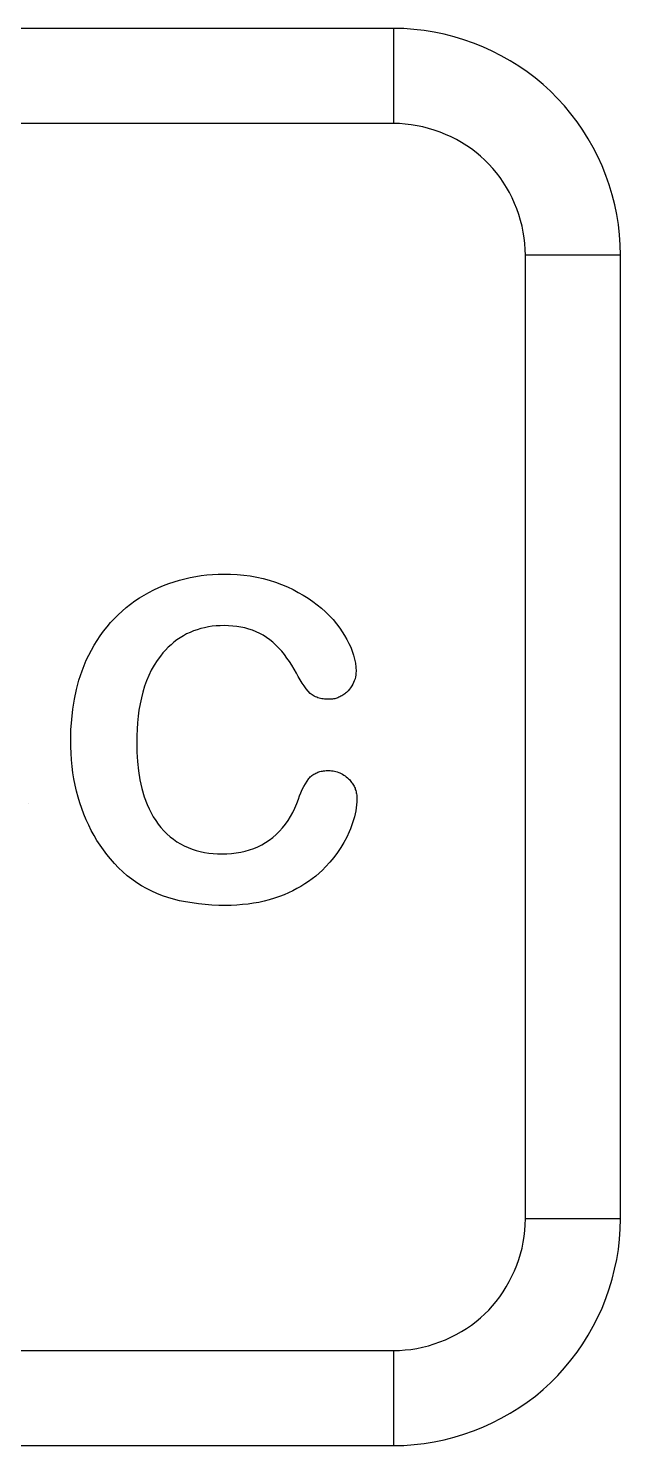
# Model space of a CAD drawing. Extents: x 0 to 290, y 0 to 931.
# Drawn here: x 188.58 to 192.75, y 804.02 to 814.02 of the extents above; entities that cross this region are included whole.
import ezdxf

# ---------------------------------------------------------------- set-up
doc = ezdxf.new("R2010")
doc.units = 0
doc.layers.add('-15N-THT. THIẾT BỊ ĐÓNG MỞ', color=40, linetype='CONTINUOUS')

# ---------------------------------------------------------------- blocks, each defined once
blk = doc.blocks.new('06 - N - SC VSD ATV630D55~D90N4')
at = {"layer": '-15N-THT. THIẾT BỊ ĐÓNG MỞ'}
for p, q in [((46.15, 348.32), (39.35, 348.32)), ((46.222, 348.318), (46.15, 348.32)), ((46.15, 348.32), (46.15, 348.304)), ((46.293, 348.313), (46.222, 348.318)), ((46.365, 348.305), (46.293, 348.313)), ((46.15, 348.304), (46.15, 348.285)), ((46.15, 348.285), (46.15, 348.262)), ((46.15, 348.262), (46.15, 348.237)), ((46.15, 348.237), (46.15, 348.208)), ((46.436, 348.293), (46.365, 348.305)), ((46.506, 348.278), (46.436, 348.293)), ((46.576, 348.261), (46.506, 348.278)), ((46.645, 348.24), (46.576, 348.261)), ((46.712, 348.216), (46.645, 348.24)), ((46.779, 348.189), (46.712, 348.216)), ((46.15, 348.208), (46.15, 348.177)), ((46.15, 348.177), (46.15, 348.143)), ((46.15, 348.143), (46.15, 348.106)), ((46.844, 348.159), (46.779, 348.189)), ((46.908, 348.127), (46.844, 348.159)), ((46.971, 348.092), (46.908, 348.127)), ((46.15, 348.106), (46.15, 348.068)), ((46.15, 348.068), (46.15, 348.027)), ((46.15, 348.027), (46.15, 347.984)), ((47.032, 348.054), (46.971, 348.092)), ((47.091, 348.013), (47.032, 348.054)), ((47.148, 347.97), (47.091, 348.013)), ((46.15, 347.984), (46.15, 347.939)), ((46.15, 347.939), (46.15, 347.893)), ((47.203, 347.925), (47.148, 347.97)), ((47.255, 347.877), (47.203, 347.925)), ((46.15, 347.893), (46.149, 347.846)), ((46.149, 347.846), (46.149, 347.798)), ((47.306, 347.826), (47.255, 347.877)), ((47.354, 347.774), (47.306, 347.826)), ((46.149, 347.798), (46.149, 347.749)), ((46.149, 347.749), (46.149, 347.699)), ((47.4, 347.718), (47.354, 347.774)), ((47.443, 347.661), (47.4, 347.718)), ((46.149, 347.649), (39.35, 347.649)), ((46.149, 347.699), (46.149, 347.649)), ((46.192, 347.648), (46.149, 347.649)), ((46.232, 347.645), (46.192, 347.648)), ((46.273, 347.64), (46.232, 347.645)), ((46.315, 347.633), (46.273, 347.64)), ((46.356, 347.625), (46.315, 347.633)), ((46.396, 347.614), (46.356, 347.625)), ((46.437, 347.602), (46.396, 347.614)), ((47.484, 347.602), (47.443, 347.661)), ((46.477, 347.588), (46.437, 347.602)), ((46.516, 347.572), (46.477, 347.588)), ((46.555, 347.554), (46.516, 347.572)), ((46.593, 347.535), (46.555, 347.554)), ((46.629, 347.514), (46.593, 347.535)), ((46.665, 347.492), (46.629, 347.514)), ((47.522, 347.541), (47.484, 347.602)), ((47.557, 347.479), (47.522, 347.541)), ((46.699, 347.469), (46.665, 347.492)), ((46.732, 347.444), (46.699, 347.469)), ((46.763, 347.418), (46.732, 347.444)), ((46.793, 347.391), (46.763, 347.418)), ((47.589, 347.415), (47.557, 347.479)), ((47.619, 347.349), (47.589, 347.415)), ((46.821, 347.362), (46.793, 347.391)), ((46.849, 347.332), (46.821, 347.362)), ((46.875, 347.301), (46.849, 347.332)), ((47.646, 347.282), (47.619, 347.349)), ((46.9, 347.268), (46.875, 347.301)), ((46.923, 347.234), (46.9, 347.268)), ((46.945, 347.198), (46.923, 347.234)), ((47.67, 347.215), (47.646, 347.282)), ((47.691, 347.146), (47.67, 347.215)), ((46.966, 347.161), (46.945, 347.198)), ((46.985, 347.124), (46.966, 347.161)), ((47.003, 347.085), (46.985, 347.124)), ((47.709, 347.076), (47.691, 347.146)), ((47.018, 347.046), (47.003, 347.085)), ((47.032, 347.006), (47.018, 347.046)), ((47.723, 347.006), (47.709, 347.076)), ((47.045, 346.965), (47.032, 347.006)), ((47.055, 346.924), (47.045, 346.965)), ((47.064, 346.883), (47.055, 346.924)), ((47.735, 346.935), (47.723, 347.006)), ((47.743, 346.864), (47.735, 346.935)), ((47.071, 346.842), (47.064, 346.883)), ((47.075, 346.801), (47.071, 346.842)), ((47.748, 346.792), (47.743, 346.864)), ((47.078, 346.76), (47.075, 346.801)), ((47.079, 346.72), (47.078, 346.76)), ((47.129, 346.72), (47.079, 346.72)), ((47.079, 339.921), (47.079, 346.72)), ((47.228, 346.72), (47.129, 346.72)), ((47.276, 346.72), (47.228, 346.72)), ((47.323, 346.72), (47.276, 346.72)), ((47.369, 346.72), (47.323, 346.72)), ((47.457, 346.72), (47.369, 346.72)), ((47.498, 346.72), (47.457, 346.72)), ((47.573, 346.72), (47.498, 346.72)), ((47.607, 346.72), (47.573, 346.72)), ((47.715, 346.72), (47.607, 346.72)), ((47.734, 346.72), (47.715, 346.72)), ((47.75, 346.72), (47.734, 346.72)), ((47.75, 346.72), (47.748, 346.792)), ((47.75, 339.92), (47.75, 346.72)), ((44.566, 344.403), (44.603, 344.416)), ((44.603, 344.416), (44.64, 344.427)), ((44.64, 344.427), (44.678, 344.437)), ((44.678, 344.437), (44.716, 344.446)), ((44.716, 344.446), (44.755, 344.453)), ((44.755, 344.453), (44.794, 344.459)), ((44.794, 344.459), (44.833, 344.464)), ((44.833, 344.464), (44.873, 344.467)), ((44.873, 344.467), (44.913, 344.469)), ((44.913, 344.469), (44.953, 344.47)), ((44.953, 344.47), (45.001, 344.469)), ((44.953, 344.47), (44.953, 344.47)), ((45.001, 344.469), (45.048, 344.467)), ((45.048, 344.467), (45.094, 344.462)), ((45.094, 344.462), (45.14, 344.456)), ((45.14, 344.456), (45.186, 344.448)), ((45.186, 344.448), (45.23, 344.438)), ((45.23, 344.438), (45.274, 344.426)), ((45.274, 344.426), (45.318, 344.412)), ((45.318, 344.412), (45.36, 344.397)), ((44.359, 344.301), (44.391, 344.321)), ((44.391, 344.321), (44.425, 344.34)), ((44.425, 344.34), (44.459, 344.358)), ((44.459, 344.358), (44.494, 344.374)), ((44.494, 344.374), (44.529, 344.389)), ((44.529, 344.389), (44.566, 344.403)), ((44.529, 344.389), (44.529, 344.389)), ((45.36, 344.397), (45.401, 344.379)), ((45.401, 344.379), (45.442, 344.36)), ((45.442, 344.36), (45.478, 344.34)), ((45.442, 344.36), (45.442, 344.36)), ((45.478, 344.34), (45.513, 344.32)), ((45.513, 344.32), (45.547, 344.299)), ((44.237, 344.208), (44.266, 344.233)), ((44.266, 344.233), (44.296, 344.257)), ((44.296, 344.257), (44.327, 344.28)), ((44.327, 344.28), (44.359, 344.301)), ((45.547, 344.299), (45.58, 344.276)), ((45.58, 344.276), (45.611, 344.253)), ((45.611, 344.253), (45.642, 344.228)), ((45.642, 344.228), (45.67, 344.202)), ((44.13, 344.097), (44.155, 344.127)), ((44.155, 344.127), (44.182, 344.155)), ((44.182, 344.155), (44.209, 344.182)), ((44.182, 344.155), (44.182, 344.155)), ((44.209, 344.182), (44.237, 344.208)), ((45.67, 344.202), (45.698, 344.176)), ((45.698, 344.176), (45.723, 344.148)), ((45.723, 344.148), (45.748, 344.119)), ((45.748, 344.119), (45.77, 344.089)), ((44.06, 344.002), (44.082, 344.034)), ((44.082, 344.034), (44.105, 344.066)), ((44.105, 344.066), (44.13, 344.097)), ((44.645, 344.02), (44.623, 344.005)), ((44.668, 344.034), (44.645, 344.02)), ((44.691, 344.047), (44.668, 344.034)), ((44.715, 344.058), (44.691, 344.047)), ((44.74, 344.068), (44.715, 344.058)), ((44.765, 344.077), (44.74, 344.068)), ((44.791, 344.085), (44.765, 344.077)), ((44.818, 344.091), (44.791, 344.085)), ((44.845, 344.097), (44.818, 344.091)), ((44.872, 344.101), (44.845, 344.097)), ((44.9, 344.104), (44.872, 344.101)), ((44.928, 344.105), (44.9, 344.104)), ((44.956, 344.106), (44.928, 344.105)), ((44.986, 344.105), (44.956, 344.106)), ((44.956, 344.106), (44.956, 344.106)), ((45.016, 344.103), (44.986, 344.105)), ((45.045, 344.1), (45.016, 344.103)), ((45.074, 344.096), (45.045, 344.1)), ((45.102, 344.09), (45.074, 344.096)), ((45.129, 344.082), (45.102, 344.09)), ((45.156, 344.073), (45.129, 344.082)), ((45.182, 344.063), (45.156, 344.073)), ((45.207, 344.051), (45.182, 344.063)), ((45.231, 344.038), (45.207, 344.051)), ((45.254, 344.023), (45.231, 344.038)), ((45.277, 344.006), (45.254, 344.023)), ((45.254, 344.023), (45.254, 344.023)), ((45.77, 344.089), (45.788, 344.062)), ((45.77, 344.089), (45.77, 344.089)), ((45.788, 344.062), (45.805, 344.035)), ((45.805, 344.035), (45.821, 344.008)), ((44.001, 343.898), (44.02, 343.933)), ((44.02, 343.933), (44.039, 343.968)), ((44.039, 343.968), (44.06, 344.002)), ((44.524, 343.913), (44.506, 343.891)), ((44.542, 343.933), (44.524, 343.913)), ((44.561, 343.953), (44.542, 343.933)), ((44.581, 343.971), (44.561, 343.953)), ((44.601, 343.989), (44.581, 343.971)), ((44.623, 344.005), (44.601, 343.989)), ((45.299, 343.988), (45.277, 344.006)), ((45.32, 343.968), (45.299, 343.988)), ((45.341, 343.947), (45.32, 343.968)), ((45.361, 343.925), (45.341, 343.947)), ((45.38, 343.902), (45.361, 343.925)), ((45.821, 344.008), (45.835, 343.98)), ((45.835, 343.98), (45.848, 343.953)), ((45.848, 343.953), (45.859, 343.925)), ((45.859, 343.925), (45.868, 343.897)), ((43.954, 343.787), (43.968, 343.824)), ((43.968, 343.824), (43.984, 343.861)), ((43.984, 343.861), (44.001, 343.898)), ((44.462, 343.826), (44.442, 343.791)), ((44.483, 343.859), (44.462, 343.826)), ((44.506, 343.891), (44.483, 343.859)), ((44.506, 343.891), (44.506, 343.891)), ((45.398, 343.877), (45.38, 343.902)), ((45.416, 343.852), (45.398, 343.877)), ((45.433, 343.826), (45.416, 343.852)), ((45.449, 343.799), (45.433, 343.826)), ((45.868, 343.897), (45.875, 343.869)), ((45.875, 343.869), (45.881, 343.841)), ((45.881, 343.841), (45.884, 343.813)), ((45.884, 343.813), (45.885, 343.785)), ((43.914, 343.654), (43.932, 343.721)), ((43.932, 343.721), (43.954, 343.787)), ((43.954, 343.787), (43.954, 343.787)), ((44.409, 343.717), (44.395, 343.678)), ((44.425, 343.755), (44.409, 343.717)), ((44.442, 343.791), (44.425, 343.755)), ((45.465, 343.771), (45.449, 343.799)), ((45.478, 343.747), (45.465, 343.771)), ((45.465, 343.771), (45.465, 343.771)), ((45.492, 343.723), (45.478, 343.747)), ((45.505, 343.701), (45.492, 343.723)), ((45.873, 343.717), (45.868, 343.705)), ((45.878, 343.73), (45.873, 343.717)), ((45.881, 343.744), (45.878, 343.73)), ((45.883, 343.757), (45.881, 343.744)), ((45.884, 343.771), (45.883, 343.757)), ((45.885, 343.785), (45.884, 343.771)), ((45.885, 343.785), (45.885, 343.785)), ((43.9, 343.586), (43.914, 343.654)), ((44.383, 343.637), (44.372, 343.596)), ((44.395, 343.678), (44.383, 343.637)), ((45.519, 343.68), (45.505, 343.701)), ((45.534, 343.66), (45.519, 343.68)), ((45.548, 343.643), (45.534, 343.66)), ((45.562, 343.628), (45.548, 343.643)), ((45.569, 343.622), (45.562, 343.628)), ((45.562, 343.628), (45.562, 343.628)), ((45.576, 343.617), (45.569, 343.622)), ((45.583, 343.612), (45.576, 343.617)), ((45.591, 343.607), (45.583, 343.612)), ((45.786, 343.61), (45.779, 343.607)), ((45.793, 343.615), (45.786, 343.61)), ((45.799, 343.619), (45.793, 343.615)), ((45.806, 343.624), (45.799, 343.619)), ((45.812, 343.629), (45.806, 343.624)), ((45.818, 343.635), (45.812, 343.629)), ((45.824, 343.64), (45.818, 343.635)), ((45.829, 343.646), (45.824, 343.64)), ((45.839, 343.657), (45.829, 343.646)), ((45.829, 343.646), (45.829, 343.646)), ((45.847, 343.668), (45.839, 343.657)), ((45.855, 343.68), (45.847, 343.668)), ((45.862, 343.692), (45.855, 343.68)), ((45.868, 343.705), (45.862, 343.692)), ((43.881, 343.444), (43.889, 343.516)), ((43.889, 343.516), (43.9, 343.586)), ((44.355, 343.51), (44.349, 343.466)), ((44.363, 343.553), (44.355, 343.51)), ((44.372, 343.596), (44.363, 343.553)), ((45.599, 343.603), (45.591, 343.607)), ((45.608, 343.6), (45.599, 343.603)), ((45.617, 343.597), (45.608, 343.6)), ((45.626, 343.594), (45.617, 343.597)), ((45.635, 343.592), (45.626, 343.594)), ((45.645, 343.59), (45.635, 343.592)), ((45.654, 343.589), (45.645, 343.59)), ((45.664, 343.588), (45.654, 343.589)), ((45.675, 343.587), (45.664, 343.588)), ((45.685, 343.586), (45.675, 343.587)), ((45.695, 343.586), (45.685, 343.586)), ((45.703, 343.586), (45.695, 343.586)), ((45.695, 343.586), (45.695, 343.586)), ((45.711, 343.587), (45.703, 343.586)), ((45.719, 343.588), (45.711, 343.587)), ((45.727, 343.589), (45.719, 343.588)), ((45.735, 343.59), (45.727, 343.589)), ((45.743, 343.592), (45.735, 343.59)), ((45.75, 343.594), (45.743, 343.592)), ((45.758, 343.597), (45.75, 343.594)), ((45.765, 343.6), (45.758, 343.597)), ((45.772, 343.603), (45.765, 343.6)), ((45.779, 343.607), (45.772, 343.603)), ((43.876, 343.371), (43.881, 343.444)), ((44.345, 343.421), (44.342, 343.375)), ((44.349, 343.466), (44.345, 343.421)), ((43.875, 343.298), (43.876, 343.371)), ((44.34, 343.329), (44.339, 343.282)), ((44.342, 343.375), (44.34, 343.329)), ((43.875, 343.251), (43.875, 343.298)), ((43.875, 343.298), (43.875, 343.298)), ((43.877, 343.205), (43.875, 343.251)), ((44.339, 343.282), (44.341, 343.214)), ((44.339, 343.282), (44.339, 343.282)), ((44.341, 343.214), (44.345, 343.147)), ((43.88, 343.159), (43.877, 343.205)), ((43.884, 343.113), (43.88, 343.159)), ((43.89, 343.068), (43.884, 343.113)), ((44.345, 343.147), (44.352, 343.081)), ((43.897, 343.024), (43.89, 343.068)), ((43.906, 342.98), (43.897, 343.024)), ((44.352, 343.081), (44.362, 343.018)), ((44.362, 343.018), (44.375, 342.957)), ((45.54, 343.009), (45.553, 343.027)), ((45.553, 343.027), (45.558, 343.032)), ((45.553, 343.027), (45.553, 343.027)), ((45.558, 343.032), (45.563, 343.038)), ((45.563, 343.038), (45.568, 343.043)), ((45.568, 343.043), (45.574, 343.048)), ((45.574, 343.048), (45.58, 343.053)), ((45.58, 343.053), (45.587, 343.057)), ((45.587, 343.057), (45.594, 343.061)), ((45.594, 343.061), (45.601, 343.065)), ((45.601, 343.065), (45.608, 343.068)), ((45.608, 343.068), (45.616, 343.071)), ((45.616, 343.071), (45.623, 343.074)), ((45.623, 343.074), (45.631, 343.076)), ((45.631, 343.076), (45.64, 343.078)), ((45.64, 343.078), (45.648, 343.08)), ((45.648, 343.08), (45.657, 343.081)), ((45.657, 343.081), (45.665, 343.082)), ((45.665, 343.082), (45.674, 343.083)), ((45.674, 343.083), (45.683, 343.083)), ((45.683, 343.083), (45.692, 343.083)), ((45.692, 343.083), (45.703, 343.083)), ((45.692, 343.083), (45.692, 343.083)), ((45.703, 343.083), (45.713, 343.082)), ((45.713, 343.082), (45.723, 343.081)), ((45.723, 343.081), (45.733, 343.079)), ((45.733, 343.079), (45.743, 343.077)), ((45.743, 343.077), (45.753, 343.074)), ((45.753, 343.074), (45.763, 343.07)), ((45.763, 343.07), (45.772, 343.066)), ((45.772, 343.066), (45.781, 343.062)), ((45.781, 343.062), (45.79, 343.057)), ((45.79, 343.057), (45.799, 343.051)), ((45.799, 343.051), (45.808, 343.046)), ((45.808, 343.046), (45.816, 343.039)), ((45.816, 343.039), (45.824, 343.032)), ((45.824, 343.032), (45.832, 343.025)), ((45.832, 343.025), (45.838, 343.019)), ((45.832, 343.025), (45.832, 343.025)), ((45.838, 343.019), (45.843, 343.013)), ((45.843, 343.013), (45.849, 343.007)), ((43.915, 342.938), (43.906, 342.98)), ((43.906, 342.98), (43.906, 342.98)), ((43.926, 342.896), (43.915, 342.938)), ((44.375, 342.957), (44.392, 342.898)), ((45.487, 342.905), (45.496, 342.927)), ((45.496, 342.927), (45.506, 342.949)), ((45.506, 342.949), (45.517, 342.97)), ((45.517, 342.97), (45.528, 342.99)), ((45.528, 342.99), (45.54, 343.009)), ((45.849, 343.007), (45.854, 343)), ((45.854, 343), (45.859, 342.994)), ((45.859, 342.994), (45.863, 342.987)), ((45.863, 342.987), (45.867, 342.98)), ((45.867, 342.98), (45.871, 342.973)), ((45.871, 342.973), (45.875, 342.965)), ((45.875, 342.965), (45.878, 342.958)), ((45.878, 342.958), (45.88, 342.95)), ((45.88, 342.95), (45.883, 342.942)), ((45.883, 342.942), (45.885, 342.934)), ((45.885, 342.934), (45.887, 342.926)), ((45.887, 342.926), (45.888, 342.918)), ((45.888, 342.918), (45.89, 342.909)), ((43.576, 342.849), (43.576, 342.849)), ((43.938, 342.855), (43.926, 342.896)), ((43.952, 342.815), (43.938, 342.855)), ((43.967, 342.775), (43.952, 342.815)), ((44.392, 342.898), (44.413, 342.843)), ((44.413, 342.843), (44.426, 342.813)), ((44.413, 342.843), (44.413, 342.843)), ((44.426, 342.813), (44.441, 342.784)), ((45.439, 342.788), (45.454, 342.818)), ((45.454, 342.818), (45.467, 342.85)), ((45.467, 342.85), (45.479, 342.882)), ((45.479, 342.882), (45.487, 342.905)), ((45.479, 342.882), (45.479, 342.882)), ((45.887, 342.821), (45.883, 342.8)), ((45.889, 342.842), (45.887, 342.821)), ((45.891, 342.863), (45.889, 342.842)), ((45.89, 342.909), (45.89, 342.901)), ((45.89, 342.901), (45.891, 342.893)), ((45.891, 342.893), (45.891, 342.884)), ((45.891, 342.884), (45.891, 342.863)), ((45.891, 342.884), (45.891, 342.884)), ((43.983, 342.736), (43.967, 342.775)), ((44.001, 342.697), (43.983, 342.736)), ((44.441, 342.784), (44.456, 342.757)), ((44.456, 342.757), (44.473, 342.73)), ((44.473, 342.73), (44.491, 342.705)), ((45.387, 342.704), (45.406, 342.731)), ((45.406, 342.731), (45.423, 342.759)), ((45.423, 342.759), (45.439, 342.788)), ((45.861, 342.714), (45.854, 342.693)), ((45.868, 342.736), (45.861, 342.714)), ((45.874, 342.757), (45.868, 342.736)), ((45.879, 342.778), (45.874, 342.757)), ((45.883, 342.8), (45.879, 342.778)), ((44.019, 342.661), (44.001, 342.697)), ((44.001, 342.697), (44.001, 342.697)), ((44.039, 342.625), (44.019, 342.661)), ((44.059, 342.59), (44.039, 342.625)), ((44.491, 342.705), (44.51, 342.681)), ((44.51, 342.681), (44.53, 342.658)), ((44.53, 342.658), (44.551, 342.636)), ((44.551, 342.636), (44.574, 342.616)), ((44.574, 342.616), (44.598, 342.598)), ((45.274, 342.593), (45.299, 342.612)), ((45.299, 342.612), (45.323, 342.633)), ((45.323, 342.633), (45.346, 342.655)), ((45.346, 342.655), (45.367, 342.679)), ((45.367, 342.679), (45.387, 342.704)), ((45.82, 342.613), (45.8, 342.576)), ((45.837, 342.65), (45.82, 342.613)), ((45.846, 342.671), (45.837, 342.65)), ((45.837, 342.65), (45.837, 342.65)), ((45.854, 342.693), (45.846, 342.671)), ((44.081, 342.556), (44.059, 342.59)), ((44.104, 342.523), (44.081, 342.556)), ((44.129, 342.491), (44.104, 342.523)), ((44.598, 342.598), (44.622, 342.581)), ((44.622, 342.581), (44.648, 342.566)), ((44.622, 342.581), (44.622, 342.581)), ((44.648, 342.566), (44.674, 342.552)), ((44.674, 342.552), (44.701, 342.54)), ((44.701, 342.54), (44.729, 342.529)), ((44.729, 342.529), (44.758, 342.52)), ((44.758, 342.52), (44.787, 342.512)), ((44.787, 342.512), (44.817, 342.506)), ((45.072, 342.508), (45.104, 342.515)), ((45.104, 342.515), (45.134, 342.523)), ((45.134, 342.523), (45.164, 342.534)), ((45.164, 342.534), (45.193, 342.546)), ((45.193, 342.546), (45.221, 342.56)), ((45.221, 342.56), (45.248, 342.575)), ((45.248, 342.575), (45.274, 342.593)), ((45.274, 342.593), (45.274, 342.593)), ((45.778, 342.54), (45.754, 342.505)), ((45.8, 342.576), (45.778, 342.54)), ((44.154, 342.46), (44.129, 342.491)), ((44.182, 342.428), (44.154, 342.46)), ((44.154, 342.46), (44.154, 342.46)), ((44.211, 342.398), (44.182, 342.428)), ((44.817, 342.506), (44.847, 342.501)), ((44.847, 342.501), (44.878, 342.498)), ((44.878, 342.498), (44.909, 342.496)), ((44.909, 342.496), (44.941, 342.495)), ((44.941, 342.495), (44.974, 342.496)), ((44.941, 342.495), (44.941, 342.495)), ((44.974, 342.496), (45.008, 342.498)), ((45.008, 342.498), (45.04, 342.502)), ((45.04, 342.502), (45.072, 342.508)), ((45.7, 342.436), (45.67, 342.403)), ((45.728, 342.47), (45.7, 342.436)), ((45.754, 342.505), (45.728, 342.47)), ((44.242, 342.369), (44.211, 342.398)), ((44.273, 342.341), (44.242, 342.369)), ((44.305, 342.316), (44.273, 342.341)), ((44.339, 342.292), (44.305, 342.316)), ((45.576, 342.32), (45.55, 342.301)), ((45.601, 342.339), (45.576, 342.32)), ((45.625, 342.36), (45.601, 342.339)), ((45.648, 342.381), (45.625, 342.36)), ((45.67, 342.403), (45.648, 342.381)), ((45.67, 342.403), (45.67, 342.403)), ((44.373, 342.27), (44.339, 342.292)), ((44.408, 342.25), (44.373, 342.27)), ((44.373, 342.27), (44.373, 342.27)), ((44.445, 342.232), (44.408, 342.25)), ((44.482, 342.215), (44.445, 342.232)), ((44.52, 342.2), (44.482, 342.215)), ((45.409, 342.221), (45.379, 342.207)), ((45.439, 342.235), (45.409, 342.221)), ((45.468, 342.25), (45.439, 342.235)), ((45.496, 342.266), (45.468, 342.25)), ((45.524, 342.283), (45.496, 342.266)), ((45.55, 342.301), (45.524, 342.283)), ((44.559, 342.187), (44.52, 342.2)), ((44.599, 342.175), (44.559, 342.187)), ((44.64, 342.165), (44.599, 342.175)), ((44.684, 342.156), (44.64, 342.165)), ((44.64, 342.165), (44.64, 342.165)), ((44.729, 342.149), (44.684, 342.156)), ((44.775, 342.143), (44.729, 342.149)), ((44.821, 342.138), (44.775, 342.143)), ((44.869, 342.134), (44.821, 342.138)), ((44.917, 342.132), (44.869, 342.134)), ((44.965, 342.131), (44.917, 342.132)), ((45.006, 342.132), (44.965, 342.131)), ((44.965, 342.131), (44.965, 342.131)), ((45.046, 342.134), (45.006, 342.132)), ((45.085, 342.137), (45.046, 342.134)), ((45.124, 342.141), (45.085, 342.137)), ((45.162, 342.147), (45.124, 342.141)), ((45.2, 342.153), (45.162, 342.147)), ((45.237, 342.161), (45.2, 342.153)), ((45.274, 342.171), (45.237, 342.161)), ((45.31, 342.182), (45.274, 342.171)), ((45.345, 342.194), (45.31, 342.182)), ((45.379, 342.207), (45.345, 342.194)), ((45.379, 342.207), (45.379, 342.207)), ((47.078, 339.879), (47.079, 339.921)), ((47.129, 339.921), (47.079, 339.921)), ((47.179, 339.921), (47.129, 339.921)), ((47.228, 339.921), (47.179, 339.921)), ((47.276, 339.921), (47.228, 339.921)), ((47.323, 339.92), (47.276, 339.921)), ((47.369, 339.92), (47.323, 339.92)), ((47.414, 339.92), (47.369, 339.92)), ((47.457, 339.92), (47.414, 339.92)), ((47.498, 339.92), (47.457, 339.92)), ((47.536, 339.92), (47.498, 339.92)), ((47.573, 339.92), (47.536, 339.92)), ((47.607, 339.92), (47.573, 339.92)), ((47.638, 339.92), (47.607, 339.92)), ((47.667, 339.92), (47.638, 339.92)), ((47.692, 339.92), (47.667, 339.92)), ((47.715, 339.92), (47.692, 339.92)), ((47.734, 339.92), (47.715, 339.92)), ((47.75, 339.92), (47.734, 339.92)), ((47.748, 339.848), (47.75, 339.92)), ((47.07, 339.796), (47.075, 339.838)), ((47.075, 339.838), (47.078, 339.879)), ((47.743, 339.777), (47.748, 339.848)), ((47.044, 339.674), (47.055, 339.714)), ((47.055, 339.714), (47.063, 339.755)), ((47.063, 339.755), (47.07, 339.796)), ((47.735, 339.705), (47.743, 339.777)), ((47.018, 339.593), (47.032, 339.633)), ((47.032, 339.633), (47.044, 339.674)), ((47.708, 339.564), (47.723, 339.634)), ((47.723, 339.634), (47.735, 339.705)), ((46.965, 339.477), (46.984, 339.515)), ((46.984, 339.515), (47.002, 339.554)), ((47.002, 339.554), (47.018, 339.593)), ((47.691, 339.494), (47.708, 339.564)), ((46.922, 339.405), (46.944, 339.441)), ((46.944, 339.441), (46.965, 339.477)), ((47.646, 339.358), (47.67, 339.426)), ((47.67, 339.426), (47.691, 339.494)), ((46.848, 339.307), (46.874, 339.338)), ((46.874, 339.338), (46.899, 339.371)), ((46.899, 339.371), (46.922, 339.405)), ((47.619, 339.291), (47.646, 339.358)), ((46.731, 339.195), (46.762, 339.221)), ((46.762, 339.221), (46.792, 339.249)), ((46.792, 339.249), (46.821, 339.277)), ((46.821, 339.277), (46.848, 339.307)), ((47.557, 339.162), (47.589, 339.226)), ((47.589, 339.226), (47.619, 339.291)), ((46.591, 339.104), (46.628, 339.125)), ((46.628, 339.125), (46.664, 339.147)), ((46.664, 339.147), (46.698, 339.17)), ((46.698, 339.17), (46.731, 339.195)), ((47.522, 339.099), (47.557, 339.162)), ((46.313, 339.006), (46.354, 339.015)), ((46.354, 339.015), (46.395, 339.025)), ((46.395, 339.025), (46.436, 339.038)), ((46.436, 339.038), (46.476, 339.052)), ((46.476, 339.052), (46.515, 339.067)), ((46.515, 339.067), (46.554, 339.085)), ((46.554, 339.085), (46.591, 339.104)), ((47.443, 338.979), (47.484, 339.038)), ((47.484, 339.038), (47.522, 339.099)), ((39.351, 338.991), (46.15, 338.991)), ((46.15, 338.991), (46.191, 338.992)), ((46.15, 338.991), (46.15, 338.32)), ((46.191, 338.992), (46.231, 338.995)), ((46.231, 338.995), (46.272, 338.999)), ((46.272, 338.999), (46.313, 339.006)), ((47.355, 338.868), (47.4, 338.922)), ((47.4, 338.922), (47.443, 338.979)), ((47.256, 338.764), (47.307, 338.815)), ((47.307, 338.815), (47.355, 338.868)), ((47.149, 338.67), (47.204, 338.716)), ((47.204, 338.716), (47.256, 338.764)), ((47.032, 338.586), (47.091, 338.627)), ((47.091, 338.627), (47.149, 338.67)), ((46.845, 338.481), (46.909, 338.513)), ((46.909, 338.513), (46.971, 338.548)), ((46.971, 338.548), (47.032, 338.586)), ((46.645, 338.4), (46.713, 338.424)), ((46.713, 338.424), (46.779, 338.451)), ((46.779, 338.451), (46.845, 338.481)), ((39.35, 338.32), (46.15, 338.32)), ((46.15, 338.32), (46.222, 338.322)), ((46.222, 338.322), (46.294, 338.327)), ((46.294, 338.327), (46.365, 338.335)), ((46.365, 338.335), (46.436, 338.347)), ((46.436, 338.347), (46.506, 338.361)), ((46.506, 338.361), (46.576, 338.379)), ((46.576, 338.379), (46.645, 338.4))]:
    blk.add_line(p, q, dxfattribs=at)

msp = doc.modelspace()

# ---------------------------------------------------------------- block references
msp.add_blockref('06 - N - SC VSD ATV630D55~D90N4', (145, 465.7))

doc.saveas('drawing.dxf')
